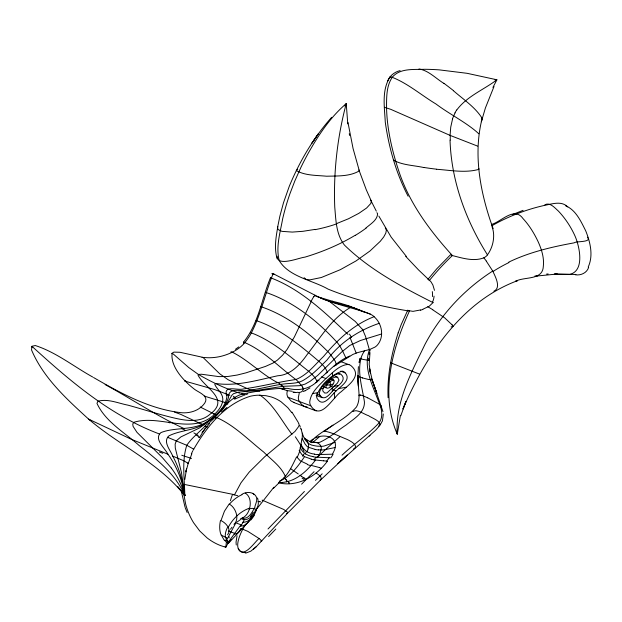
<?xml version="1.0" encoding="UTF-8"?>
<svg xmlns="http://www.w3.org/2000/svg" width="622" height="622" viewBox="0 0 622 622"><rect width="100%" height="100%" fill="white"/><g stroke="black" fill="none" stroke-linecap="round" stroke-linejoin="round"><path stroke-width="0.93" d="M333.905 366.327L352.853 354.439L357.634 352.604L370.051 349.362L375.035 347.053A12.269 10.558 -58.9 0 0 377.212 345.226C384.59 337.093 382.149 323.456 374.04 316.715C353.428 324.684 337.435 339.837 323.51 356.507C314.887 364.725 307.291 375.019 295.878 379.521C278.361 381.947 261.162 386.542 243.622 388.921C236.679 390.904 222.544 383.953 226.913 396.735C225.397 407.643 216.013 415.644 207.328 421.405C193.621 431.038 175.808 426.7 160.927 432.585C153.447 439.031 164.985 448.112 167.94 454.223C176.803 466.422 182.479 480.744 184.796 495.625C159.084 462.908 119.735 445.78 88.612 419.127C66.655 399.083 43.276 377.834 31.535 349.937L31.947 346.291L35.275 345.529C56.167 352.301 73.676 366.498 92.74 377.033M477.673 146.139L450.071 135.378L450.748 127.09L452.559 118.965M358.404 366.638L357.945 375.96L358.396 385.827L358 375.805L358.552 375.704M368.519 359.088L368.613 358.194M226.369 542.182L225.794 547.282L220.647 545.603A65.271 58.328 -69.4 0 1 207.11 537.913L199.701 530.931L193.621 522.783A71.39 63.794 -69.4 0 1 185.644 504.084L183.809 494.093M184.827 479.484L186.616 468.529L185.861 471.873L188.241 463.359L191.895 453.679M227.52 534.796C232.022 529.4 225.872 522.923 220.989 520.552L224.449 511.183L229.121 504.069C235.73 507.117 239.936 519.386 233.981 524.307M301.172 429.11L302.315 433.759A25.16 12.09 -64.6 0 1 302.129 438.448L301.934 439.878M243.466 519.588C248.738 520.567 254.165 514.767 255.448 510.157C253.846 507.56 255.455 505.468 256.225 502.483C259.351 493.098 248.108 490.167 241.989 494.311M256.855 508.135C255.518 514.581 249.717 522.713 242.533 522.301M277.14 256.225C277.194 267.133 299.322 257.601 304.897 257.143C322.453 251.863 339.519 244.71 355.24 235.248M369.997 352.565L369.188 364.305L370.487 373.558L369.592 368.815L372.135 379.575L376.87 393.368L371.808 379.21M302.129 438.456L305.021 443.952L306.856 446.184A8.506 5.839 5.8 0 0 308.364 447.218L308.038 448.89M317.655 454.55L332.296 454.208C343.748 436.317 321.131 430.618 309.74 441.682M369.149 354.447L369.569 352.379M240.722 518.538C250.238 516.563 254.173 498.23 245.255 493.122M287.302 390.53L286.913 393.446A7.402 6.609 -69.4 0 0 288.009 397.248L291.057 400.972L294.12 402.558M237.052 535.76L236.041 542.127L236.251 545.012M400.428 415.325L397.279 434.164C379.855 394.527 392.07 348.615 409.432 311.062C387.755 307.665 366.304 302.657 345.513 295.598A419.36 374.747 -69.4 0 1 328.082 289.121C312.687 280.227 288.849 276.837 279.216 260.595C275.686 246.825 280.219 232.55 282.629 218.967A209.886 187.564 -69.4 0 1 290 193.566L294.812 181.002L300.861 167.497A254.849 227.738 -69.4 0 1 308.178 153.339C318.448 135.153 330.212 117.294 346.236 103.641L347.776 123.902M369.826 351.274L370.121 350.1M360.2 358.272L359.081 362.447L360.426 358.241M398.181 332.832L401.159 324.7L407.791 310.114M398.197 332.762C391.479 353.677 387.141 375.626 388.074 397.676M277.84 226.672C275.919 237.207 274.03 248.396 277.187 258.9M400.848 415.636L405.902 401.509L402.963 409.004C425.751 355.947 461.081 301.616 517.59 280.646L515.428 281.338C524.385 276.393 542.718 280.631 543.317 266.379C544.304 257.78 541.583 249.251 538.046 241.523C534.119 233.266 529.299 225.327 523.04 218.617C514.254 206.107 501.309 221.759 491.528 224.433M299.229 393.244L298.327 397.73A7.402 6.609 -69.4 0 0 299.423 401.532C301.11 404.199 303.622 407.138 307.097 406.936M323.051 388.423L322.732 390.017A2.628 2.348 -69.4 0 0 323.121 391.37L324.746 393.057L326.978 392.933L337.419 383.129L339.006 380.026L337.482 377.189A2.558 2.286 -69.4 0 0 336.222 376.675C330.57 378.332 326.014 383.471 323.051 388.423L320.866 388.867M369.429 349.891C362.867 367.501 372.632 385.376 378.611 401.625C382.025 408.942 384.093 418.668 377.227 424.787C366.335 435.851 353.265 444.481 342.022 455.195M347.986 334.379C324.886 312.353 300.846 289.176 270.469 277.731C261.59 299.174 258.581 323.837 243.466 342.209M240.605 528.801C239.602 531.281 237.215 534.415 234.245 534.041L228.546 541.785L227.955 541.56M390.437 76.405C381.387 89.669 384.536 107.101 385.275 122.106C388.851 147.577 395.973 172.76 407.822 195.666L408.125 196.225M494.016 86.489L485.409 107.971L481.335 121.749L482.361 117.612C472.704 154.435 480.425 193.528 493.122 228.632M393.757 159.885L393.594 160.251C402.551 165.219 413.809 165.312 423.761 167.528M250.425 332.552C272.063 340.327 290.373 356.981 308.652 371.248C311.871 374.296 315.984 377.577 317.041 381.962L315.758 382.709M191.335 453.881L192.75 450.911M588.645 267.39C586.834 272.965 580.862 275.632 575.319 274.784M311.241 301.53L294.455 336.797L287.069 349.471L282.598 355.162L277.428 360.076L273.058 363.038L265.656 366.35L245.978 372.85L237.176 375.043L228.017 376.458L219.014 376.629L201.497 374.234L198.418 374.444L188.769 367.548L173.227 353.965L171.773 353.42M226.703 539.826L235.886 522.869L240.955 524.766M455.055 112.909L453.687 115.863A30.151 21.972 -73.9 0 0 452.497 118.95M492.919 87.414L496.916 79.795L467.099 73.31L439.21 69.866A290.777 259.84 -69.4 0 0 424.865 69.291C414.034 69.765 400.444 67.891 392.49 76.972C386.239 85.789 386.596 97.289 386.55 107.622A156.977 140.284 -69.4 0 0 387.148 118.491C388.937 137.781 393.812 156.674 400.117 174.945A186.989 167.093 -69.4 0 0 406.275 189.881C417.712 214.248 434.397 235.722 452.396 255.564C462.379 258.114 473.661 261.73 483.784 257.858A11.585 10.838 -1.1 0 0 486.692 255.805C492.989 248.1 495.586 236.033 492.08 226.851M379.226 323.316C358.505 330.329 340.203 342.465 326.993 360.014C319.273 367.47 311.855 375.626 302.346 380.843C296.484 383.828 289.72 383.136 283.399 384.038C272.335 385.446 261.574 388.602 250.518 390.064C243.606 392.762 228.111 385.601 228.492 397.427C225.234 407.861 216.472 415.605 207.748 421.646C196.529 430.712 181.251 429.647 168.896 435.874C162.521 441.682 170.42 450.141 172.745 456.113C179.338 468.335 182.977 481.918 184.796 495.625L177.744 486.466M254.344 508.213C252.027 512.458 248.396 519.494 242.557 518.103A7.573 2.986 -41.8 0 0 242.37 517.955M228.181 527.425C232.69 518.872 240.084 511.471 249.313 508.228M588.171 267.087C593.582 255.603 590.231 242.005 585.691 230.785C580.956 221.424 575.886 209.972 565.592 205.773M193.139 450.188C206.177 427.571 224.317 404.246 250.254 396.276A46.463 41.518 -69.4 0 1 258.099 395.195L265.959 395.693L271.153 396.929A46.292 41.371 -69.4 0 1 281.074 401.781L287.799 407.659L291.804 412.728M228.336 542.664L225.794 547.282L225.11 546.373M198.791 437.398L199.569 437.437L205.213 428.294M255.401 511.3C257.197 508.174 259.156 504.45 258.052 500.764M452.87 326.566L451.082 326.861M279.83 481.226C288.173 475.628 292.192 465.458 296.655 456.789L300.154 460.731L307.206 464.082M252.011 517.053C249.399 521.065 245.395 526.694 240.022 526.088L234.245 534.041M387.661 80.922C389.885 75.62 394.573 71.958 400.101 70.605M245.892 524.105C241.243 530.628 230.117 552.701 245.729 552.678M313.939 296.717L314.911 295.17C332.405 304.282 352.145 307.182 370.362 314.133A28.309 24.359 -75.6 0 1 374.117 316.606M311.187 459.059L304.531 456.657C298.039 466.36 290.326 476.685 279.348 481.319M364.515 350.808L362.743 353.809A21.754 19.438 -69.4 0 0 361.483 356.756C356.795 371.731 362.292 387.179 364.445 402.076C364.741 412.969 353.537 418.956 346.197 424.958C337.427 430.642 329.458 437.865 319.918 442.226A13 11.616 -69.5 0 1 317.865 442.662L312.524 442.281A25.681 22.952 -69.5 0 1 309.414 441.293L304.866 438.549A13.031 11.639 -69.5 0 1 304.368 438.067M418.692 69.431L418.995 68.988C428.449 70.379 435.905 78.535 443.906 83.418M456.719 110.071C466.834 96.301 483.613 89.848 496.916 79.795L495.011 79.911M231.042 539.383L228.025 543.457L223.974 539.803L221.323 535.091L226.789 537.983M433.013 302.603L429.219 306.249L422.851 309.235M230.498 529.205L231.967 527.215M202.041 432.554L209.614 423.442M344.526 105.903L346.236 103.641C337.326 137.291 333.392 172.356 334.753 207.149C335.849 219.271 336.012 232.511 342.955 243.031A31.761 25.992 -82.5 0 0 344.565 245.208C369.911 269.901 401.765 286.828 433.099 302.642M427.905 279.364L436.706 268.883L450.266 254.997M257.065 508.547L273.867 487.244M229.246 531.141L228.531 531.6M323.642 460.84L315.572 460.008C308.022 469.727 298.754 479.08 286.314 481.871M327.312 461.33C316.31 476.296 297.782 487.275 278.804 482.905M105.141 384.583C131.211 398.64 156.651 415.955 184.026 428.527M331.666 117.333C313.566 137.633 299.571 161.362 289.222 186.452L283.492 202.749L279.869 216.184L277.521 227.706L278.057 229.502L281.906 231.353L292.278 232.084L302.93 231.306L315.097 229.394M249.756 520.404L228.282 543.457A1.742 0.529 60.2 0 1 228.025 543.449M260.976 540.946L261.839 540.953L259.04 538.496C254.507 542.166 243.443 559.442 238.226 548.379M268.02 528.972L304.422 491.466M313.239 439.404L310.572 442.133M245.729 553.152L250.868 551.131L256.318 546.629L287.574 513.134L321.115 479.476L347.286 455.04L337.87 463.584L375.719 430.129L379.933 425.331L382.421 420.923L383.323 414.011M336.113 390.911C331.51 394.931 323.339 408.39 317.352 398.85A4.953 4.432 -69.4 0 1 316.621 396.3C320.035 384.956 331.052 374.949 342.061 371.147A4.821 4.307 -69.4 0 1 344.433 372.111C352.386 379.381 340.864 386.208 336.113 390.911L333.485 389.924M273.268 488.511L279.332 482.532M319.7 436.574L313.231 441.993A15.869 11.336 64.4 0 1 311.669 442.545M315.486 480.363L322.188 473.785M181.593 490.945L184.796 495.625C184.641 479.026 181.593 461.368 186.779 445.298C192.035 437.468 199.872 431.808 206.201 424.88C219.994 415.994 226.96 397.341 243.871 393.703C258.324 391.059 272.918 388.011 287.675 388.369C298.879 391.261 310.705 388.968 318.542 379.995C328.478 371.482 337.295 360.939 349.782 356.048M325.874 378.534C319.343 385.212 310.79 392.109 309.74 402.014A7.402 6.609 -69.4 0 0 310.837 405.808C320.991 421.615 333.081 396.774 341.26 391.673C348.203 385.259 362.688 375.797 351.267 365.907A7.2 6.43 -69.4 0 0 347.721 364.461C338.733 365.339 332.459 373.146 325.874 378.534L321.481 376.885M328.882 382.499L326.48 385.166L325.788 387.008A1.423 1.267 -69.4 0 0 325.998 387.731C328.634 390.196 335.919 383.121 333.75 380.081A1.384 1.236 -69.4 0 0 333.073 379.801L328.882 382.499L327.125 381.846M253.504 549.179L256.318 546.629M185.037 484.561L234.556 494.708L240.978 482.82L249.142 472.16L264.731 456.735L295.061 431.349L298.918 426.163L299.096 424.111L298.373 423.014M369.25 436.108L370.02 435.431M331.199 377.935C326.651 382.328 320.377 386.565 319.35 393.252A3.864 3.452 -69.4 0 0 319.926 395.234C325.306 402.986 331.495 390.935 335.818 387.848C339.596 384.723 346.781 379.334 341.05 374.39A3.763 3.359 -69.4 0 0 339.2 373.635L336.93 374.086L334.255 375.579L331.199 377.935L331.285 379.195M451.082 254.266L451.067 254.927L452.396 255.564A231.882 207.212 -69.4 0 0 429.343 280.538L429.024 280.499M221.339 411.982L226.976 407.433M236.827 522.216L241.064 519.176M365.79 228.165C370.168 224.13 377.484 220.297 377.585 213.649L376.901 212.677M512.372 214.613L523.102 210.337M235.435 349.307L238.77 346.897M309.989 387.887L305.177 390.725M314.934 437.655C328.175 426.669 345.124 420.006 356.515 406.92C361.755 397.45 357.075 386.005 358 375.805L358.567 376.45M216.588 415.41L215.694 415.201M182.876 492.422L184.796 495.625L181.453 472.495L175.295 448.089L175.14 444.124L176.314 440.811L180.893 436.908L199.359 428.045L213.222 418.07L223.811 407.534L227.87 402.131L231.812 395.374L233.429 393.726L238.498 392.14L254.297 390.779L282.893 386.324L299.633 385.671L305.083 384.108L310.184 381.247L317.749 375.369L341.455 352.192L349.813 345.459L360.465 340.491L381.62 333.975M349.891 307.758C331.464 318.837 320.392 337.754 307.385 354.213C300.255 364.352 291.057 374.988 277.731 375.766C257.228 380.166 236.648 386.557 215.484 383.463L214.784 384.489C217.055 389.473 222.536 392.987 222.824 398.904C222.894 405.723 217.863 411.274 213.144 415.62C190.456 434.879 159.139 414.213 133.738 422.346L132.75 424.072L133.069 426.35L136.964 432.329L162.35 457.59L171.369 468.102M332.988 425.145L323.774 431.668M486.311 261.147L492.733 271.044C464.385 289.23 440.633 314.639 424.935 344.479C411.461 372.516 395.024 402.1 397.279 434.164L396.564 431.163M331.417 301.903L332.475 301.227L340.475 303.287L349.37 305.977L354.26 308.092A28.355 26.248 -55.9 0 1 355.286 308.691M544.833 204.832C550.003 201.847 554.948 208.067 558.463 211.146C565.336 218.423 570.91 226.913 575.023 236.033C579.479 246.234 585.022 270.764 569.799 274.372L554.288 274.139M234.035 398.927L235.1 398.694L234.012 397.567M259.382 395.398L259.926 395.071C273.727 404.58 281.782 421.078 291.943 434.273M283.811 478.124L284.542 478.1L286.353 479.865M320.213 480.137C323.479 477.61 318.246 474.477 316.108 473.039M508.765 262.119C529.338 252.167 551.768 246.918 574.145 242.844C575.607 241.009 592.471 242.603 587.401 237.2M234.898 399.013L243.35 395.53M227.745 403.896L225.366 402.636M297.72 169.293L296.313 170.583C305.192 175.707 316.551 175.241 326.573 176.22C337.427 175.894 349.828 176.625 359.329 170.848L353.078 148.557L347.947 122.386M230.785 352.021L231.446 351.741C247.999 359.741 260.976 373.884 277.358 382.483M481.646 118.95L482.19 118.367C475.154 107.062 463.304 99.411 453.415 90.711M303.279 391.502L305.449 390.608M334.978 442.312L324.046 446.052A15.869 12.93 -8.7 0 1 321.745 446.324L317.578 446.192A25.588 20.744 -8.4 0 1 314.11 445.616C307.431 444.909 304.002 438.945 302.276 433.137M193.722 449.185L186.779 445.298L167.435 437.243M336.393 223.671L348.468 218.773L358.84 213.346L366.607 208.012L370.868 203.402L371.311 201.038L366.265 189.733L358.91 169.907M245.465 394.729L247.688 393.928M378.767 426.023C383.572 421.988 371 417.689 368.636 415.729C364.414 414.532 356.538 408.452 352.962 411.632M353.382 449.131C360.138 445.679 348.919 440.042 345.575 438.774C338.57 435.952 331.612 432.368 324.148 431.062M335.927 365.262C337.07 361.592 331.565 356.523 329.357 353.156C310.005 333.306 286.68 315.268 260.773 306.63M420.526 309.958L413 311.358L408.732 310.65M311.101 442.662C314.654 441.464 319.537 442.514 320.952 446.355A18.854 8.762 -40.4 0 1 321.279 448.462L320.416 452.233A19.842 9.322 -39.7 0 1 319.203 454.698A26.272 12.362 -39.6 0 1 317.461 457.333M334.978 447.56L324.179 449.823A19.795 14.244 5.3 0 1 321.115 449.947L318.612 449.846M286.594 513.64L287.574 513.134L287.325 512.116L283.803 509.488L262.119 500.111M478.8 133.777C467.262 122.969 449.434 114.153 436.045 104.037C420.915 94.964 406.975 82.633 390.367 76.592L390.196 77.696M534.936 276.012L537.61 275.818M326.332 385.399L332.778 384.163M333.89 386.386L338.407 385.523M312.609 393.617L317.477 392.692M338.5 388.672L346.19 387.203M493.907 291.228C501.526 287.698 495.19 276.409 492.733 271.044M380.889 407.021L381.543 406.726L381.34 406.003L378.961 403.95L367.509 397.715M536.312 276.075L555.765 274.162L575.91 274.45M326.037 372.951L327.366 372.508C325.982 367.509 321.496 363.567 317.593 360.231C299.019 344.456 278.99 328.121 256.062 320.571M292.356 391.261L287.053 390.608L280.646 388.431M282.225 482.501L278.897 482.268M202.064 357.386L207.6 357.728A58.966 52.691 -69.4 0 0 223.656 355.597C232.682 352.884 241.414 348.009 246.794 340.063A57.924 51.758 -69.4 0 0 250.114 335.165C260.742 315.929 264.886 293.918 273.128 273.649L271.938 273.423L272.35 274.115M297.106 392.295C300.154 393.368 304.803 390.974 302.766 387.49M185.916 381.045L184.765 381.068L214.209 389.419L229.922 395.32M296.064 392.505L293.18 392.194L296.064 392.505L295.155 392.404M436.66 169.277C450.553 170.226 465.326 173.211 478.924 169.347L478.886 168.531M316.062 457.131L327.009 457.652A69.765 37.662 17.9 0 1 330.01 457.769M315.572 460.008L314.164 459.751M360.573 395.118L359.073 395.071L359.112 395.841M240.978 528.459L247.813 531.351L259.04 538.496M315.136 449.387L308.356 447.226M314.367 454.052C308.364 453.562 303.194 450.001 301.025 444.326M205.081 396.237L204.42 396.136L224.433 402.294M312.92 456.54C307.369 455.809 302.339 452.738 300.169 447.428M279.76 388.431L282.652 389.014L284.767 388.68L282.372 385.92M419.601 374.125L390.849 362.906M187.37 463.219L188.241 463.359L183.552 460.677L172.745 456.113M205.758 426.894L206.177 426.964L204.933 426.062M332.475 301.227L318.775 297.153M304.897 438.868L307.12 440.454L308.403 444.178M243.871 394.768L244.749 394.993L242.448 394.053M362.509 377.935L368.745 379.529L372.057 379.747L382.958 411.624M310.456 465.202L317.344 466.998A29.638 10.24 26.8 0 1 319.459 467.573M319.49 467.627L321.17 468.179M240.216 393.298C225.592 388.773 211.62 382.126 198.418 374.444L198.053 375.214C204.63 388.151 230.467 398.99 210.236 414.065C199.996 423.434 184.897 420.558 172.698 417.65C157.646 414.05 142.928 409.237 128.008 405.171C118.242 403.289 107.925 398.469 97.949 401.244L96.962 403.359C105.328 421.63 124.47 432.414 139.056 445.43C156.853 459.417 175.777 474.151 184.796 495.625L184.392 492.165M258.091 501.138L260.323 501.892L259.708 501.674M224.449 540.355L227.434 540.285L228.538 542.641L226.579 540.401L225.654 537.144M320.423 297.922C334.263 304.088 350.023 304.881 363.458 311.871M362.618 395.701L364.391 396.362M360.651 377.329L359.648 376.948M354.26 308.092L370.362 314.133M341.089 361.701L348.996 364.671M340.708 371.171L345.101 372.819M337.178 373.293L339.814 374.281M335.204 376.574L337.832 377.562M331.308 379.296L333.944 380.283M317.321 380.19L319.078 380.851M329.559 385.842L333.065 387.156M323.362 386.744L325.998 387.731M316.411 393.92L319.926 395.234M316.17 395.421L322.32 397.722M288.002 397.248L310.837 405.808M293.351 402.348L316.186 410.909M241.585 518.639L243.443 519.331M228.391 531.001L234.719 533.381M227.131 540.487L227.559 540.65M167.94 454.223L131.234 439.241L88.612 419.127L90.112 420.153M315.533 295.986L319.607 297.604M368.442 359.99L368.986 360.239A8.008 0.645 11.3 0 1 369.141 360.41L362.976 359.415A8.21 0.63 11.7 0 1 361.475 358.964L360.457 358.591A8.21 0.63 11.6 0 1 360.13 358.342M159.216 433.899C110.249 415.504 70.068 381.076 31.947 346.291L32.01 347.2M450.071 135.378L390.74 109.324L384.412 107.287M314.911 295.17L273.128 273.649L274.675 274.605M201.886 424.336L180.916 414.454L174.393 412.013M258.962 390.321L259.654 391.02L250.518 390.064L228.243 379.801L219.737 373.806L202.966 357.37L180.007 352.277L173.872 352.122L172.107 353.203C170.327 366.91 184.034 381.162 194.251 389.077C198.472 392.482 209.357 395.763 204.809 402.97C199.507 410.769 189.531 413.692 180.481 412.619C149.039 408.833 120.551 393.096 93.541 377.515M304.531 456.657L301.911 454.612L299.143 450.553M290.521 468.615L298.241 473.948M432.85 309.896L444.66 317.834L452.256 324.979M265.703 292.394C292.41 301.196 316.24 319.879 335.585 340.747C340.459 345.467 342.893 351.904 345.894 357.837A6.36 1.889 55.7 0 1 346.112 358.428M196.202 434.84L199.569 437.437M216.168 414.983L200.206 407.029L200.548 407.519M216.269 415.045L216.596 415.286M279.27 383.743L281.09 384.995M252.843 493.332L254.274 494.661M301.421 476.234L304.08 478.069M271.068 278.197L270.469 277.731M299.959 475.192L300.348 475.472M329.03 301.157L355.294 321.473L362.284 329.279M567.738 206.885C561.549 200.634 552.235 203.915 544.802 205.33A208.611 186.413 -69.4 0 0 516.789 213.882A198.597 177.464 -69.4 0 0 491.675 225.864M405.699 256.35L418.474 269.855L430.929 281.727L432.858 284.938L434.49 290.342M406.36 256.427L391.137 237.083L378.852 216.098M304.072 277.723L306.11 279.418L309.842 279.884L321.356 277.505L340.257 269.707L356.041 260.929L369.942 251.024L380.283 241.305L383.727 236.943L385.803 233.141L386.371 230.078L385.275 227.916M291.967 412.137L298.241 422.392M288.88 482.859L289.463 483.691M301.872 385.897L297.036 380.516A12.844 3.18 40.6 0 0 295.885 379.513C278.672 366.863 263.705 350.536 243.762 342.131L243.653 343.235M370.712 200.136L376.31 211.146M487.524 254.958C465.839 220.522 451.323 181.049 450.033 140.137M183.474 493.293L184.796 495.625L182.277 487.718M362.991 330.43L365.565 336.51L369.336 349.58M349.992 337.388L356.165 353.086M183.529 493.168L184.796 495.625L183.731 493.106M299.773 425.565L300.239 426.622M185.224 507.707L187.129 512.489M185.006 507.039L181.57 492.297M257.516 497.973L257.974 499.645M349.269 133.699L349.572 135.448M285.28 476.343C281.012 466.313 271.223 459.635 263.712 452.07C248.357 439.941 233.825 424.686 215.717 417.16L215.539 418.381M332.327 372.772L332.63 375.983M334.224 392.809L334.729 398.134M332.125 388.105L332.42 391.23M330.119 381.395L330.577 386.262M183.863 485.984L184.089 489.568M254.312 515.21A29.755 8.817 -34 0 1 250.674 520.147M253.271 512.217A30.245 9.198 -32.6 0 1 250.308 516.501M249.002 508.944A9.322 3.584 -25.3 0 1 253.908 508.524M225.413 537.284A43.657 17.618 -34 0 1 227.372 527.697M316.777 457.8A272.661 111.447 -49.4 0 1 339.752 436.924M301.584 484.157A272.7 62.301 -46.8 0 1 314.079 471.694M268.618 536.568A155.663 20.534 -45 0 1 275.795 529.065M329.295 457.683A43.719 24.204 -37.5 0 1 326.612 461.127M333.12 454.153A32.36 17.572 -38.2 0 1 330.842 457.862M315.937 457.318A35.648 16.32 -39.8 0 1 314.009 459.798M316.093 457.271A26.272 13.878 17.7 0 1 312.928 456.68M303.886 454.052A29.203 15.667 -47.7 0 1 302.564 456.221M306.242 451.79A25.525 15.892 -44.7 0 1 305.083 454.114M301.211 444.279A36.511 17.797 -64.2 0 1 300.348 447.405M300.527 447.366A35.524 16.654 -64.6 0 1 299.485 450.553M295.318 436.768A42.801 5.948 52.1 0 1 304.088 451.494M233.483 494.731A40.368 3.639 10.4 0 1 237.806 495.726M230.397 500.749A43.486 27.422 -58.9 0 1 232.574 494.389M311.07 301.429A67.821 64.991 -86.8 0 1 313.776 296.608M171.345 468.109A129.104 92.219 -0.2 0 1 182.262 487.718M277.622 382.336A12.557 1.975 31.8 0 1 279.807 383.79M224.254 402.341A7.868 2.076 10.2 0 1 225.164 402.675M201.388 424.118A21.125 0.762 24.7 0 1 202.189 424.546M168.5 422.268A47.785 0.49 25.5 0 1 169.752 422.867M191.537 458.398A162.35 35.065 28.9 0 1 181.764 455.25M159.341 451.961A66.57 1.967 20.6 0 1 162.801 453.298M362.447 329.217A27.065 22.594 14 0 1 363.139 330.383M349.463 334.123A20.534 12.852 28 0 1 351.36 337.427M201.575 424.29A36.737 1.431 24.4 0 1 202.204 424.632M181.71 428.566A38.937 2.465 23.4 0 1 185.022 430.144M226.633 394.884A21.428 2.504 18.5 0 1 227.979 395.46M233.328 396.292A17.641 3.297 14.3 0 1 235.1 397.8M206.667 426.568A59.214 2.729 23.5 0 1 207.359 427.096M193.901 432.92A35.679 3.786 21.3 0 1 198.13 435.493M241.274 393.57A19.888 0.684 15.8 0 1 243.28 394.278M432.306 291.601A22.61 14.166 -77.1 0 1 432.515 296.577M434.032 296.134A13.256 10.978 -60.7 0 1 432.399 302.315M336.751 223.834A50.063 15.55 -12.1 0 1 315.097 229.666M492.982 271.48A163.329 154.388 -66.9 0 1 508.944 262.538M422.828 309.461A25.471 12.168 -26.8 0 1 420.472 310.191M450.258 140.098A84.506 65.769 -73.1 0 1 450.297 135.347M454.985 112.862A23.62 16.141 -72.9 0 1 456.665 110.008M483.799 257.78A36.853 11.313 56.1 0 1 486.342 261.084M427.773 306.732A30.937 4.012 32.6 0 1 432.795 309.717M452.101 324.878A27.687 3.662 34.7 0 1 452.832 326.55M546.598 274.077A189.842 169.643 -69.4 0 1 548.169 273.968M554.941 273.688A189.842 169.643 -69.4 0 1 557.071 273.657M443.875 83.278A44.115 5.194 37.5 0 1 453.562 90.703M436.582 169.2A50.429 6.399 8 0 1 423.823 167.458M366.047 228.142A76.071 22.034 -20.6 0 1 355.481 235.264M214.248 414.182A15.185 0.754 23.3 0 1 213.844 414.042M227.769 403.911A13.948 0.645 26.1 0 1 227.52 403.896M280.887 384.901A8 0.606 32.8 0 1 282.131 385.796M301.95 385.935A14.104 3.942 39.1 0 1 302.821 387.522M229.16 537.991A23.123 9.501 -65 0 1 229.075 536.623M221.191 535.184A40.819 24.88 -43.9 0 1 220.437 520.7M229.386 504.217A23.854 15.107 -41.9 0 1 242.012 494.669M242.681 518.002A11.911 4.261 -37 0 1 243.194 519.751M243.645 519.44A8.84 2.931 -39.8 0 1 243.536 521.796M243.544 521.438A9.501 1.936 -50.9 0 1 240.566 526.08M318.604 449.931A26.723 18.971 5.3 0 1 315.113 449.465M308.512 444.116A16.903 10.621 -47 0 1 308.504 447.179M317.671 454.69A27.057 16.094 14.3 0 1 314.359 454.192M308.061 448.89A20.293 13.692 -41.6 0 1 307.097 451.797M301.779 439.956A32.313 15.814 -64.2 0 1 300.869 444.372M323.603 460.778A47.622 22.306 20.7 0 1 327.281 461.267M314.211 459.899A25.409 11.717 20.8 0 1 311.202 459.207M299.952 450.53A38.393 16.903 -65.1 0 1 297.363 457.053M310.743 465.699A25.727 9.035 27.7 0 1 307.369 464.564M303.824 477.727A49.799 8.032 42.2 0 1 305.938 479.22M301.522 476.374A42.032 7.386 43 0 1 300.442 475.612M303.933 479.414A41.798 4.758 40.4 0 1 302.051 478.139M288.406 481.887A11.616 2.48 38.9 0 1 289.308 483.107M285.879 479.655A21.684 4.074 40.6 0 1 287.294 481.226M286.384 481.778A24.966 9.594 -32.9 0 1 282.295 482.431M360.503 395.063A44.908 4.673 32.6 0 1 362.517 395.631M364.508 396.455A44.908 4.657 32.5 0 1 367.641 397.816M362.603 377.943A24.483 2.146 10.5 0 1 360.729 377.336M359.524 376.885A24.483 2.146 10.5 0 1 358.459 376.388M371.505 379.055A23.107 2.286 9.2 0 1 371.746 379.202M300.146 427.804A18.528 8.335 -68.3 0 1 301.149 429.141M318.169 134.08L311.956 143.122L318.161 134.08"/></g></svg>
